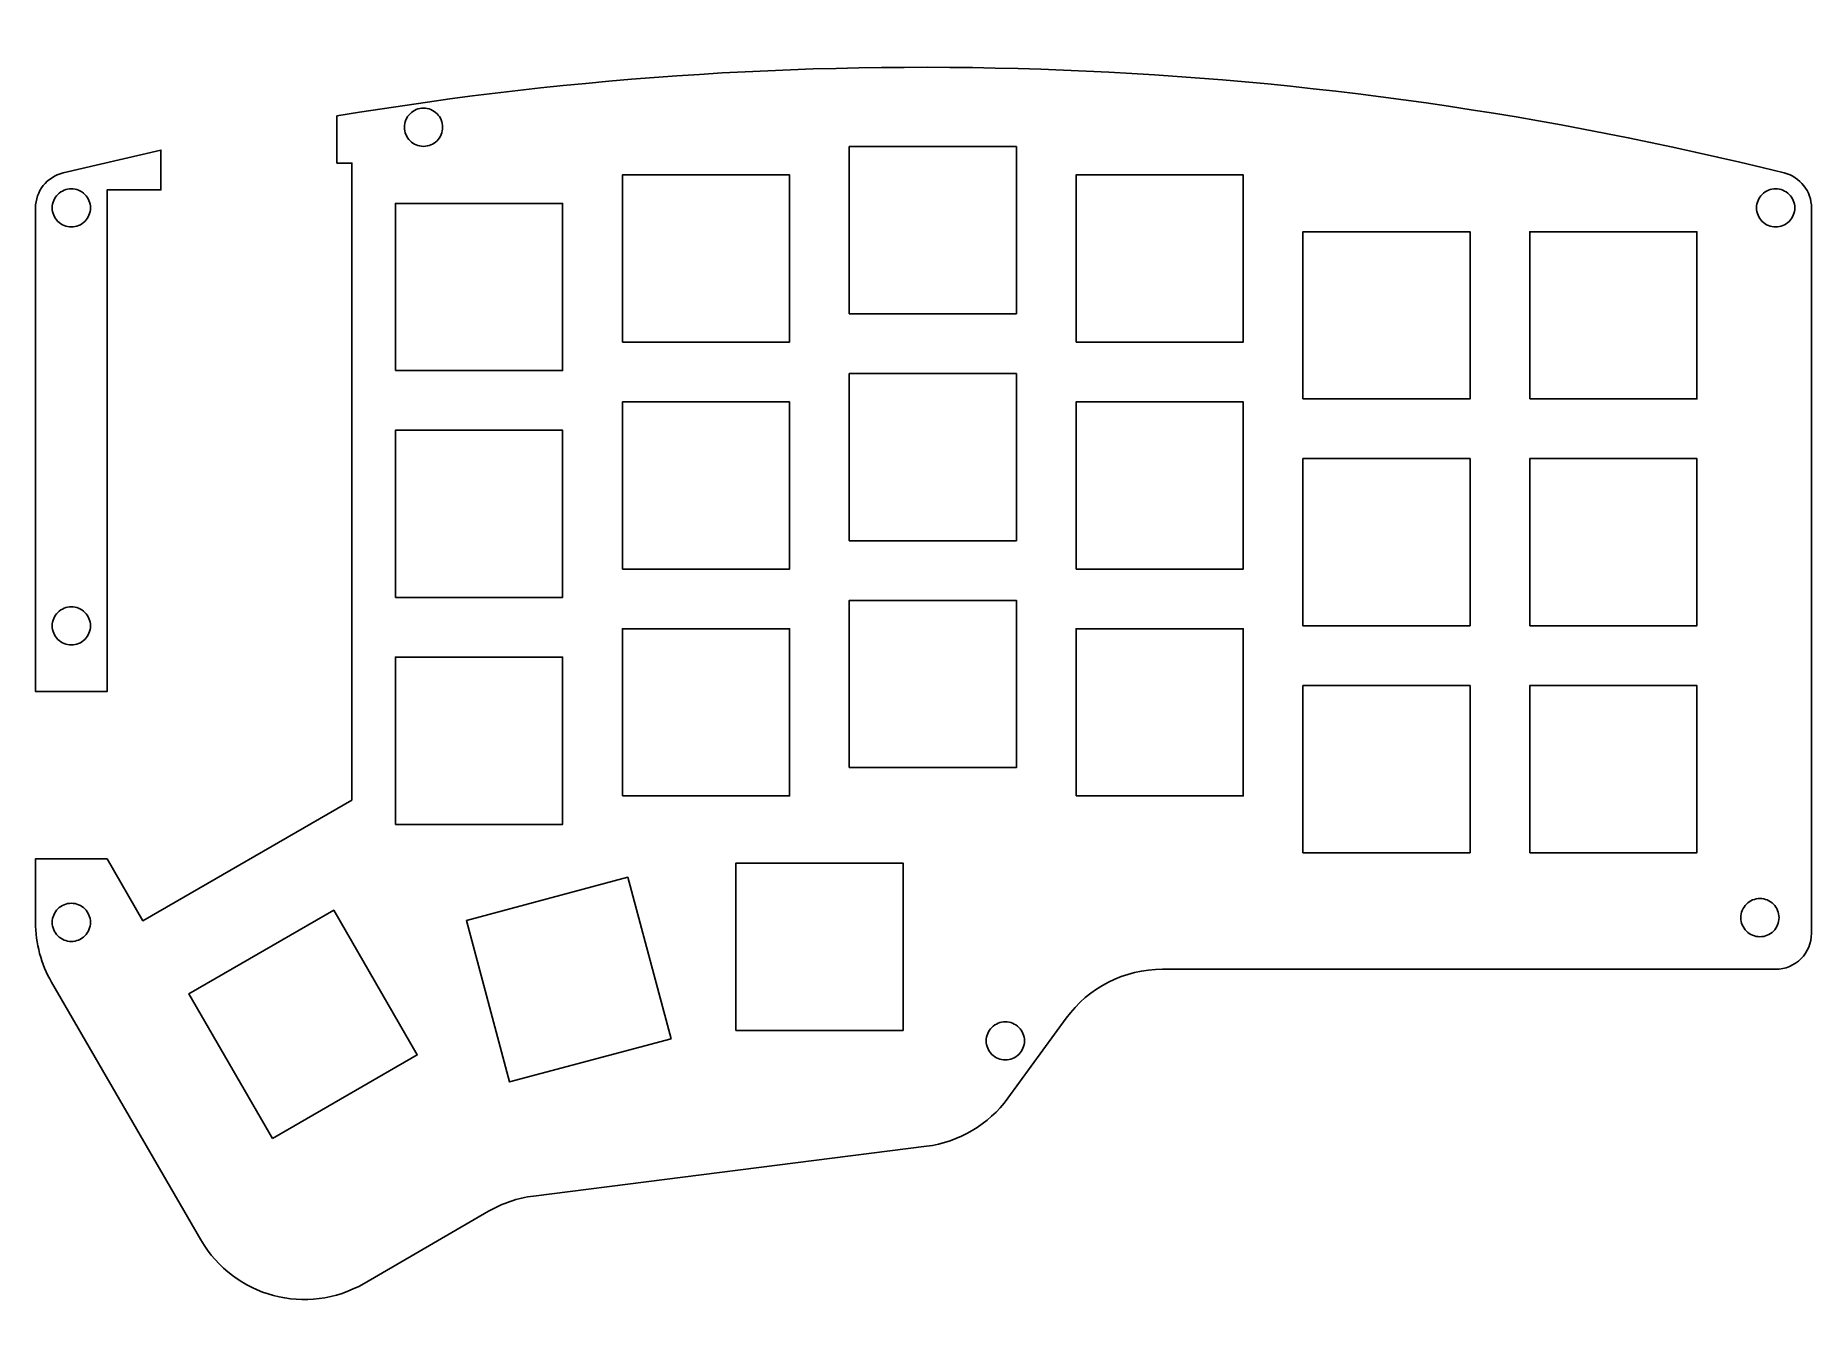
# Model space of a CAD drawing. Extents: x 5 to 154, y 7 to 115.
import ezdxf

# ---------------------------------------------------------------- set-up
doc = ezdxf.new("R2010")
doc.units = 0
doc.layers.get('0').update_dxf_attribs({"linetype": 'CONTINUOUS'})

msp = doc.modelspace()

# ---------------------------------------------------------------- linework, layer by layer
at = {"color": 1}
for points in [[(30.25, 107.765), (30.25, 103.822), (31.5, 103.822), (31.5, 50.48), (14, 40.376), (11, 45.572), (5, 45.572), (5, 40.244)], [(5, 100.072), (5, 59.572), (11, 59.572), (11, 101.572), (15.5, 101.572), (15.5, 104.916), (7.314, 102.993)], [(153.75, 39.322), (153.75, 100.072)], [(99.4, 36.322), (150.75, 36.322)], [(6.349, 35.229), (18.858, 13.651)], [(86.447, 25.527), (91.319, 32.212)], [(46.706, 17.327), (79.622, 21.496)], [(32.524, 10.015), (42.947, 16.057)]]:
    msp.add_lwpolyline(points, dxfattribs=at)
at = {"color": 5}
for points in [[(73.159, 91.202), (73.159, 105.202), (87.159, 105.202), (87.159, 91.202)], [(54.16, 88.827), (54.16, 102.827), (68.16, 102.827), (68.16, 88.827)], [(92.159, 88.827), (92.159, 102.827), (106.159, 102.827), (106.159, 88.827)], [(35.15, 86.447), (35.15, 100.447), (49.15, 100.447), (49.15, 86.447)], [(111.159, 84.077), (111.159, 98.077), (125.159, 98.077), (125.159, 84.077)], [(130.16, 84.077), (130.16, 98.077), (144.159, 98.077), (144.159, 84.077)], [(73.159, 72.202), (73.159, 86.202), (87.159, 86.202), (87.159, 72.202)], [(54.16, 69.827), (54.16, 83.827), (68.16, 83.827), (68.16, 69.827)], [(92.159, 69.827), (92.159, 83.827), (106.159, 83.827), (106.159, 69.827)], [(35.15, 67.452), (35.15, 81.452), (49.15, 81.452), (49.15, 67.452)], [(111.159, 65.077), (111.159, 79.077), (125.159, 79.077), (125.159, 65.077)], [(130.16, 65.077), (130.16, 79.077), (144.16, 79.077), (144.16, 65.077)], [(73.159, 53.202), (73.159, 67.202), (87.159, 67.202), (87.159, 53.202)], [(54.16, 50.827), (54.16, 64.827), (68.16, 64.827), (68.16, 50.827)], [(92.159, 50.827), (92.159, 64.827), (106.159, 64.827), (106.159, 50.827)], [(35.15, 48.452), (35.15, 62.452), (49.15, 62.452), (49.15, 48.452)], [(111.159, 46.077), (111.159, 60.077), (125.159, 60.077), (125.159, 46.077)], [(130.16, 46.077), (130.16, 60.077), (144.159, 60.077), (144.159, 46.077)], [(63.66, 31.202), (63.66, 45.202), (77.659, 45.202), (77.659, 31.202)], [(58.233, 30.503), (44.71, 26.879), (41.086, 40.402), (54.609, 44.025)], [(24.847, 22.14), (17.847, 34.264), (29.972, 41.264), (36.972, 29.14)]]:
    msp.add_lwpolyline(points, close=True, dxfattribs=at)
at = {"color": 1}
for points in [[(151.468, 102.993), (111.816555, 112.877901), (70.555809, 114.502216), (30.25, 107.765)], [(7.314, 102.993), (5.958136, 102.674521), (4.999775, 101.464765), (5, 100.072)], [(153.75, 100.072), (153.750167, 101.454108), (152.809075, 102.658723), (151.468, 102.993)], [(5, 40.244), (5.000175, 38.482704), (5.465535, 36.752697), (6.349, 35.229)], [(152.87132, 37.20068), (153.433929, 37.763289), (153.75, 38.526351), (153.75, 39.322)], [(150.75, 36.322), (151.545649, 36.322), (152.308711, 36.638071), (152.87132, 37.20068)], [(91.319, 32.212), (93.201231, 34.7945), (96.204362, 36.321894), (99.4, 36.322)], [(79.622, 21.496), (82.355138, 21.842167), (84.824391, 23.300564), (86.447, 25.527)], [(42.947, 16.057), (44.102596, 16.727158), (45.380751, 17.15899), (46.706, 17.327)], [(18.858, 13.651), (21.627889, 8.873421), (27.746145, 7.245587), (32.524, 10.015)]]:
    msp.add_open_spline(points, degree=3, dxfattribs=at)
at = {"color": 5}
for points in [[(35.9, 106.822), (35.9, 107.246346), (36.068571, 107.653313), (36.368629, 107.953371)], [(36.368629, 107.953371), (36.668687, 108.253429), (37.075654, 108.422), (37.5, 108.422)], [(37.5, 108.422), (37.924346, 108.422), (38.331313, 108.253429), (38.631371, 107.953371)], [(38.631371, 107.953371), (38.931429, 107.653313), (39.1, 107.246346), (39.1, 106.822)], [(36.368629, 105.690629), (36.068571, 105.990687), (35.9, 106.397654), (35.9, 106.822)], [(37.5, 105.222), (37.075654, 105.222), (36.668687, 105.390571), (36.368629, 105.690629)], [(38.631371, 105.690629), (38.331313, 105.390571), (37.924346, 105.222), (37.5, 105.222)], [(39.1, 106.822), (39.1, 106.397654), (38.931429, 105.990687), (38.631371, 105.690629)], [(6.4, 100.072), (6.4, 100.496346), (6.568571, 100.903313), (6.868629, 101.203371)], [(6.868629, 101.203371), (7.168687, 101.503429), (7.575654, 101.672), (8, 101.672)], [(8, 101.672), (8.424346, 101.672), (8.831313, 101.503429), (9.131371, 101.203371)], [(9.131371, 101.203371), (9.431429, 100.903313), (9.6, 100.496346), (9.6, 100.072)], [(149.15, 100.072), (149.15, 100.496346), (149.318571, 100.903313), (149.618629, 101.203371)], [(149.618629, 101.203371), (149.918687, 101.503429), (150.325654, 101.672), (150.75, 101.672)], [(150.75, 101.672), (151.174346, 101.672), (151.581313, 101.503429), (151.881371, 101.203371)], [(151.881371, 101.203371), (152.181429, 100.903313), (152.35, 100.496346), (152.35, 100.072)], [(6.868629, 98.940629), (6.568571, 99.240687), (6.4, 99.647654), (6.4, 100.072)], [(9.6, 100.072), (9.6, 99.647654), (9.431429, 99.240687), (9.131371, 98.940629)], [(149.618629, 98.940629), (149.318571, 99.240687), (149.15, 99.647654), (149.15, 100.072)], [(152.35, 100.072), (152.35, 99.647654), (152.181429, 99.240687), (151.881371, 98.940629)], [(8, 98.472), (7.575654, 98.472), (7.168687, 98.640571), (6.868629, 98.940629)], [(9.131371, 98.940629), (8.831313, 98.640571), (8.424346, 98.472), (8, 98.472)], [(150.75, 98.472), (150.325654, 98.472), (149.918687, 98.640571), (149.618629, 98.940629)], [(151.881371, 98.940629), (151.581313, 98.640571), (151.174346, 98.472), (150.75, 98.472)], [(6.4, 65.072), (6.4, 65.496346), (6.568571, 65.903313), (6.868629, 66.203371)], [(6.868629, 66.203371), (7.168687, 66.503429), (7.575654, 66.672), (8, 66.672)], [(8, 66.672), (8.424346, 66.672), (8.831313, 66.503429), (9.131371, 66.203371)], [(9.131371, 66.203371), (9.431429, 65.903313), (9.6, 65.496346), (9.6, 65.072)], [(6.868629, 63.940629), (6.568571, 64.240687), (6.4, 64.647654), (6.4, 65.072)], [(9.6, 65.072), (9.6, 64.647654), (9.431429, 64.240687), (9.131371, 63.940629)], [(8, 63.472), (7.575654, 63.472), (7.168687, 63.640571), (6.868629, 63.940629)], [(9.131371, 63.940629), (8.831313, 63.640571), (8.424346, 63.472), (8, 63.472)], [(6.868629, 41.375371), (7.168687, 41.675429), (7.575654, 41.844), (8, 41.844)], [(8, 41.844), (8.424346, 41.844), (8.831313, 41.675429), (9.131371, 41.375371)], [(147.832, 40.64), (147.832, 41.064346), (148.000571, 41.471313), (148.300629, 41.771371)], [(148.300629, 41.771371), (148.600687, 42.071429), (149.007654, 42.24), (149.432, 42.24)], [(149.432, 42.24), (149.856346, 42.24), (150.263313, 42.071429), (150.563371, 41.771371)], [(150.563371, 41.771371), (150.863429, 41.471313), (151.032, 41.064346), (151.032, 40.64)], [(6.4, 40.244), (6.4, 40.668346), (6.568571, 41.075313), (6.868629, 41.375371)], [(6.868629, 39.112629), (6.568571, 39.412687), (6.4, 39.819654), (6.4, 40.244)], [(9.131371, 41.375371), (9.431429, 41.075313), (9.6, 40.668346), (9.6, 40.244)], [(9.6, 40.244), (9.6, 39.819654), (9.431429, 39.412687), (9.131371, 39.112629)], [(148.300629, 39.508629), (148.000571, 39.808687), (147.832, 40.215654), (147.832, 40.64)], [(151.032, 40.64), (151.032, 40.215654), (150.863429, 39.808687), (150.563371, 39.508629)], [(8, 38.644), (7.575654, 38.644), (7.168687, 38.812571), (6.868629, 39.112629)], [(9.131371, 39.112629), (8.831313, 38.812571), (8.424346, 38.644), (8, 38.644)], [(149.432, 39.04), (149.007654, 39.04), (148.600687, 39.208571), (148.300629, 39.508629)], [(150.563371, 39.508629), (150.263313, 39.208571), (149.856346, 39.04), (149.432, 39.04)], [(84.629, 30.322), (84.629, 30.746346), (84.797571, 31.153313), (85.097629, 31.453371)], [(85.097629, 31.453371), (85.397687, 31.753429), (85.804654, 31.922), (86.229, 31.922)], [(86.229, 31.922), (86.653346, 31.922), (87.060313, 31.753429), (87.360371, 31.453371)], [(87.360371, 31.453371), (87.660429, 31.153313), (87.829, 30.746346), (87.829, 30.322)], [(85.097629, 29.190629), (84.797571, 29.490687), (84.629, 29.897654), (84.629, 30.322)], [(87.829, 30.322), (87.829, 29.897654), (87.660429, 29.490687), (87.360371, 29.190629)], [(86.229, 28.722), (85.804654, 28.722), (85.397687, 28.890571), (85.097629, 29.190629)], [(87.360371, 29.190629), (87.060313, 28.890571), (86.653346, 28.722), (86.229, 28.722)]]:
    msp.add_open_spline(points, degree=3, dxfattribs=at)

doc.saveas('drawing.dxf')
